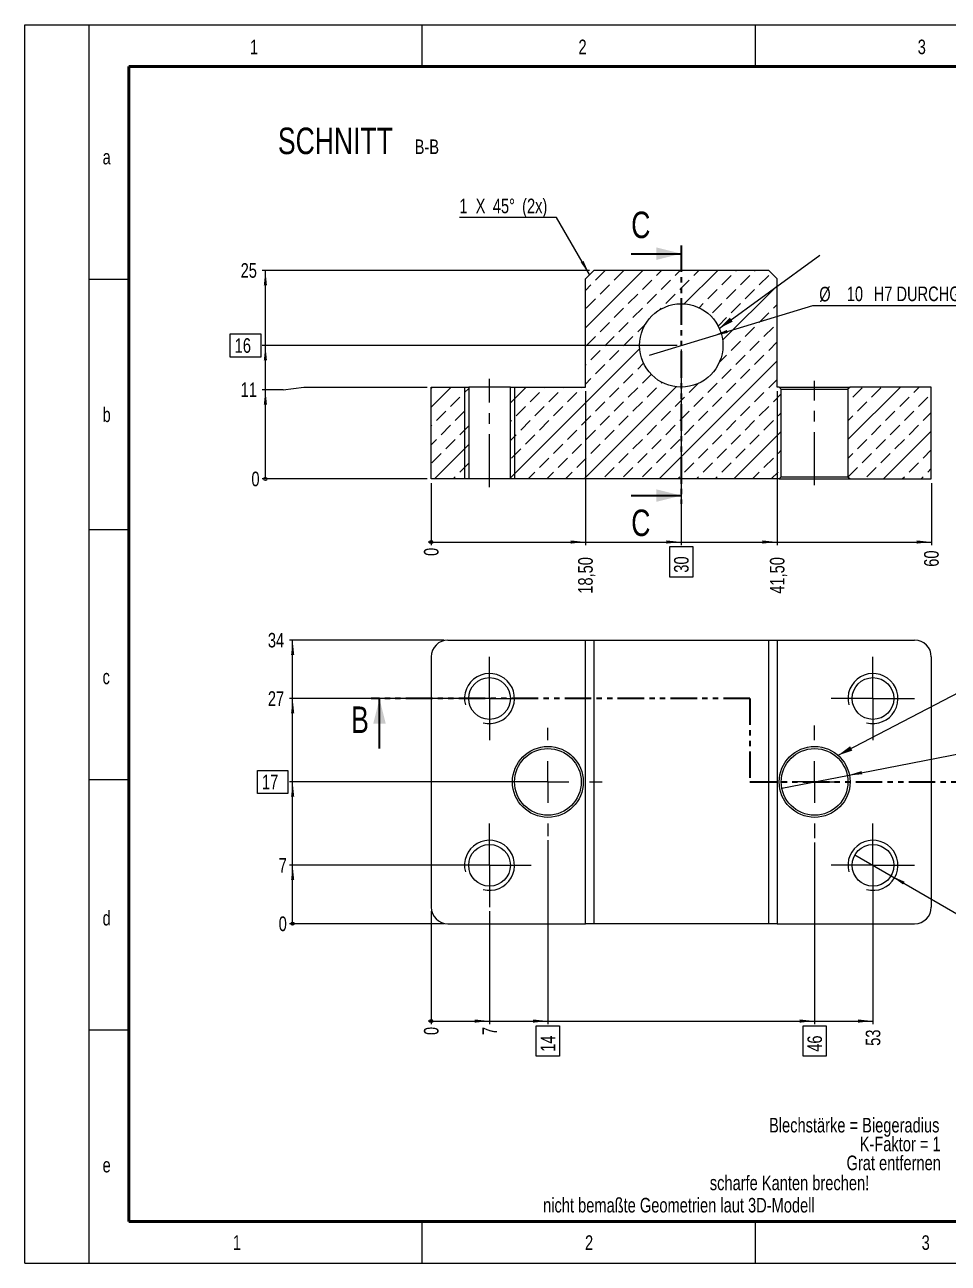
# Model space of a CAD drawing. Header units: millimetres. Extents: x 0 to 420, y 0 to 297.
# Drawn here: x 0 to 221.6, y 0 to 297 of the extents above; entities that cross this region are included whole.
import ezdxf

# ---------------------------------------------------------------- set-up
doc = ezdxf.new("R2010")
doc.units = ezdxf.units.MM
doc.linetypes.add('CENTERX2', pattern=[20.32, 12.7, -2.54, 2.54, -2.54])
doc.linetypes.add('PHANTOM', pattern=[12.7, 6.35, -1.27, 1.27, -1.27, 1.27, -1.27])
doc.styles.add('SLDTEXTSTYLE2', font='TXT', dxfattribs={"width": 0.75})
doc.styles.add('SLDTEXTSTYLE4', font='TXT', dxfattribs={"width": 0.666667})
doc.dimstyles.new('SLDDIMSTYLE0', dxfattribs={"dimtxt": 3.5, "dimasz": 0.254, "dimexe": 0, "dimexo": 0.0625, "dimgap": 0.875, "dimtad": 0, "dimtih": 1, "dimtoh": 1, "dimdec": 0, "dimlfac": 0.5, "dimrnd": 1e-09, "dimdsep": 46, "dimtxsty": 'SLDTEXTSTYLE2', "dimblk1": 'ORIGIN', "dimblk2": 'ORIGIN', "dimsah": 1, "dimcen": 0.09, "dimadec": 0, "dimazin": 2, "dimtfac": 1, "dimtdec": 3, "dimtofl": 0, "dimtmove": 0, "dimatfit": 3, "dimldrblk": 'ORIGIN', "dimfxl": 1, "dimfrac": 2, "dimtolj": 1, "dimtzin": 12, "dimarcsym": 0})
doc.dimstyles.new('SLDDIMSTYLE1', dxfattribs={"dimtxt": 3.5, "dimasz": 3.556, "dimexe": 0, "dimexo": 0.0625, "dimgap": 0.875, "dimtad": 0, "dimtih": 1, "dimtoh": 1, "dimlfac": 0.5, "dimrnd": 1e-09, "dimzin": 12, "dimdsep": 46, "dimtxsty": 'SLDTEXTSTYLE2', "dimsah": 1, "dimcen": 0.09, "dimadec": 0, "dimazin": 3, "dimtfac": 1, "dimtdec": 3, "dimtofl": 0, "dimtmove": 0, "dimatfit": 3, "dimfxl": 1, "dimfrac": 2, "dimtolj": 1, "dimtzin": 12, "dimarcsym": 0})
doc.dimstyles.new('SLDDIMSTYLE2', dxfattribs={"dimtxt": 3.5, "dimasz": 3.556, "dimexe": 0, "dimexo": 0.0625, "dimgap": -0.875, "dimtad": 0, "dimtih": 1, "dimtoh": 1, "dimlfac": 0.5, "dimrnd": 1e-09, "dimzin": 12, "dimdsep": 46, "dimtxsty": 'SLDTEXTSTYLE2', "dimsah": 1, "dimcen": 0.09, "dimadec": 0, "dimazin": 3, "dimtfac": 1, "dimtdec": 3, "dimtofl": 0, "dimtmove": 0, "dimatfit": 3, "dimfxl": 1, "dimfrac": 2, "dimtolj": 1, "dimarcsym": 0})
doc.dimstyles.new('SLDDIMSTYLE3', dxfattribs={"dimtxt": 3.5, "dimasz": 3.556, "dimexe": 0, "dimexo": 0.0625, "dimgap": 0.875, "dimtad": 0, "dimtih": 1, "dimtoh": 1, "dimdec": 6, "dimlfac": 0.5, "dimrnd": 1e-09, "dimzin": 12, "dimdsep": 46, "dimtxsty": 'SLDTEXTSTYLE2', "dimblk1": 'NONE', "dimsah": 1, "dimcen": 0, "dimadec": 0, "dimazin": 3, "dimtfac": 1, "dimtdec": 3, "dimtmove": 0, "dimatfit": 3, "dimldrblk": 'NONE', "dimfxl": 1, "dimfrac": 2, "dimtolj": 1, "dimtzin": 12, "dimarcsym": 0})
doc.dimstyles.new('SLDDIMSTYLE5', dxfattribs={"dimtxt": 0.18, "dimasz": 3.556, "dimexe": 0, "dimexo": 0.0625, "dimgap": 0, "dimtad": 0, "dimtih": 1, "dimtoh": 1, "dimdec": 0, "dimrnd": 1e-09, "dimzin": 0, "dimdsep": 46, "dimtxsty": 'Standard', "dimsah": 1, "dimcen": 0.09, "dimadec": 0, "dimazin": 0, "dimtfac": 3.556, "dimtdec": 0, "dimtofl": 0, "dimtmove": 0, "dimatfit": 3, "dimfxl": 1, "dimfrac": 2, "dimtolj": 1, "dimtzin": 0, "dimarcsym": 0})
doc.dimstyles.new('SLDDIMSTYLE6', dxfattribs={"dimtxt": 3.5, "dimasz": 3.556, "dimexe": 0, "dimexo": 0.0625, "dimgap": 0.875, "dimtad": 0, "dimtih": 1, "dimtoh": 1, "dimdec": 6, "dimlfac": 0.5, "dimrnd": 1e-09, "dimzin": 12, "dimdsep": 46, "dimtxsty": 'SLDTEXTSTYLE2', "dimblk1": 'NONE', "dimsah": 1, "dimcen": 0, "dimadec": 0, "dimazin": 3, "dimtfac": 1, "dimtdec": 3, "dimtmove": 0, "dimatfit": 3, "dimldrblk": 'NONE', "dimfxl": 1, "dimfrac": 2, "dimtolj": 1, "dimarcsym": 0})
pattern_1 = [(45, (0, 0), (-8.98026, 8.98026), []), (45, (4.49, 0), (-8.98026, 8.98026), [3.175, -1.5875]), (45, (8.98, 0), (-8.98026, 8.98026), [3.175, -1.5875]), (45, (13.47, 0), (-8.98026, 8.98026), [3.175, -1.5875])]

# ---------------------------------------------------------------- blocks, each defined once
blk = doc.blocks.new('SW_NOTE_0_7')
at = {"color": 0, "linetype": 'Continuous', "lineweight": 0, "char_height": 3.5, "attachment_point": 3, "style": 'SLDTEXTSTYLE2'}
for s, insert in [('Blechstärke = Biegeradius', (56.77, 4.51)), ('K-Faktor = 1', (57.05, -0.01)), ('Grat entfernen', (57.12, -4.54))]:
    blk.add_mtext(s, dxfattribs=dict(at, insert=insert))
blk = doc.blocks.new('_Origin')
at = {"color": 0, "linetype": 'ByBlock', "lineweight": -2}
blk.add_line((0, 0), (-1, 0), dxfattribs=at)
blk.add_circle((0, 0), 0.5, dxfattribs=at)
blk = doc.blocks.new('_D')
at = {"color": 7, "linetype": 'Continuous', "lineweight": 0}
blk.add_line((97.52, 84.44), (97.52, 57.33), dxfattribs=at)
at = {"color": 7, "linetype": 'Continuous', "lineweight": 18, "xscale": 0.762, "yscale": 0.762}
blk.add_blockref('_Origin', (97.52, 58.09), dxfattribs=at)
at = {"color": 7, "linetype": 'Continuous', "lineweight": 18, "insert": (95.78, 54.74), "char_height": 3.5, "attachment_point": 1, "rotation": 90, "style": 'SLDTEXTSTYLE2'}
blk.add_mtext('0', dxfattribs=at)
blk = doc.blocks.new('_D_1')
at = {"color": 7, "linetype": 'Continuous', "lineweight": 0}
for p, q in [((111.52, 84.44), (111.52, 57.33)), ((97.52, 58.09), (111.52, 58.09))]:
    blk.add_line(p, q, dxfattribs=at)
at = {"color": 7, "linetype": 'Continuous', "lineweight": 18}
blk.add_solid([(111.52, 58.09), (107.96, 58.47), (107.96, 57.71)], dxfattribs=at)
at = {"color": 7, "linetype": 'Continuous', "lineweight": 18, "insert": (109.78, 54.74), "char_height": 3.5, "attachment_point": 1, "rotation": 90, "style": 'SLDTEXTSTYLE2'}
blk.add_mtext('7', dxfattribs=at)
blk = doc.blocks.new('_D_2')
at = {"color": 7, "linetype": 'Continuous', "lineweight": 0}
for p, q in [((125.52, 101.44), (125.52, 57.33)), ((111.52, 58.09), (125.52, 58.09)), ((122.74, 49.67), (122.74, 56.97)), ((122.74, 56.97), (128.3, 56.97)), ((128.3, 56.97), (128.3, 49.67)), ((128.3, 49.67), (122.74, 49.67))]:
    blk.add_line(p, q, dxfattribs=at)
at = {"color": 7, "linetype": 'Continuous', "lineweight": 18}
blk.add_solid([(125.52, 58.09), (121.96, 58.47), (121.96, 57.71)], dxfattribs=at)
at = {"color": 7, "linetype": 'Continuous', "lineweight": 18, "insert": (123.78, 50.73), "char_height": 3.5, "attachment_point": 1, "rotation": 90, "style": 'SLDTEXTSTYLE2'}
blk.add_mtext('14', dxfattribs=at)
blk = doc.blocks.new('_D_3')
at = {"color": 7, "linetype": 'Continuous', "lineweight": 0}
for p, q in [((189.52, 100.94), (189.52, 57.33)), ((125.52, 58.09), (189.52, 58.09)), ((186.74, 49.67), (186.74, 56.97)), ((186.74, 56.97), (192.3, 56.97)), ((192.3, 56.97), (192.3, 49.67)), ((192.3, 49.67), (186.74, 49.67))]:
    blk.add_line(p, q, dxfattribs=at)
at = {"color": 7, "linetype": 'Continuous', "lineweight": 18}
blk.add_solid([(189.52, 58.09), (185.96, 58.47), (185.96, 57.71)], dxfattribs=at)
at = {"color": 7, "linetype": 'Continuous', "lineweight": 18, "insert": (187.78, 50.73), "char_height": 3.5, "attachment_point": 1, "rotation": 90, "style": 'SLDTEXTSTYLE2'}
blk.add_mtext('46', dxfattribs=at)
blk = doc.blocks.new('_D_4')
at = {"color": 7, "linetype": 'Continuous', "lineweight": 0}
for p, q in [((203.52, 94.44), (203.52, 57.33)), ((189.52, 58.09), (203.52, 58.09))]:
    blk.add_line(p, q, dxfattribs=at)
at = {"color": 7, "linetype": 'Continuous', "lineweight": 18}
blk.add_solid([(203.52, 58.09), (199.96, 58.47), (199.96, 57.71)], dxfattribs=at)
at = {"color": 7, "linetype": 'Continuous', "lineweight": 18, "insert": (201.78, 52.16), "char_height": 3.5, "attachment_point": 1, "rotation": 90, "style": 'SLDTEXTSTYLE2'}
blk.add_mtext('53', dxfattribs=at)
blk = doc.blocks.new('_D_5')
at = {"color": 7, "linetype": 'Continuous', "lineweight": 0}
blk.add_line((100.52, 81.44), (63.52, 81.44), dxfattribs=at)
at = {"color": 7, "linetype": 'Continuous', "lineweight": 18, "xscale": 0.762, "yscale": 0.762}
blk.add_blockref('_Origin', (64.28, 81.44), dxfattribs=at)
at = {"color": 7, "linetype": 'Continuous', "lineweight": 18, "insert": (60.93, 83.17), "char_height": 3.5, "attachment_point": 1, "style": 'SLDTEXTSTYLE2'}
blk.add_mtext('0', dxfattribs=at)
blk = doc.blocks.new('_D_6')
at = {"color": 7, "linetype": 'Continuous', "lineweight": 0}
for p, q in [((110.52, 95.44), (63.52, 95.44)), ((64.28, 81.44), (64.28, 95.44))]:
    blk.add_line(p, q, dxfattribs=at)
at = {"color": 7, "linetype": 'Continuous', "lineweight": 18}
blk.add_solid([(64.28, 95.44), (63.9, 91.88), (64.66, 91.88)], dxfattribs=at)
at = {"color": 7, "linetype": 'Continuous', "lineweight": 18, "insert": (60.93, 97.17), "char_height": 3.5, "attachment_point": 1, "style": 'SLDTEXTSTYLE2'}
blk.add_mtext('7', dxfattribs=at)
blk = doc.blocks.new('_D_7')
at = {"color": 7, "linetype": 'Continuous', "lineweight": 0}
for p, q in [((55.86, 112.66), (55.86, 118.21)), ((55.86, 118.21), (63.16, 118.21)), ((63.16, 118.21), (63.16, 112.66)), ((124.52, 115.44), (63.52, 115.44)), ((64.28, 95.44), (64.28, 115.44)), ((63.16, 112.66), (55.86, 112.66))]:
    blk.add_line(p, q, dxfattribs=at)
at = {"color": 7, "linetype": 'Continuous', "lineweight": 18}
blk.add_solid([(64.28, 115.44), (63.9, 111.88), (64.66, 111.88)], dxfattribs=at)
at = {"color": 7, "linetype": 'Continuous', "lineweight": 18, "insert": (56.92, 117.17), "char_height": 3.5, "attachment_point": 1, "style": 'SLDTEXTSTYLE2'}
blk.add_mtext('17', dxfattribs=at)
blk = doc.blocks.new('_D_8')
at = {"color": 7, "linetype": 'Continuous', "lineweight": 0}
for p, q in [((110.52, 135.44), (63.52, 135.44)), ((64.28, 115.44), (64.28, 135.44))]:
    blk.add_line(p, q, dxfattribs=at)
at = {"color": 7, "linetype": 'Continuous', "lineweight": 18}
blk.add_solid([(64.28, 135.44), (63.9, 131.88), (64.66, 131.88)], dxfattribs=at)
at = {"color": 7, "linetype": 'Continuous', "lineweight": 18, "insert": (58.34, 137.17), "char_height": 3.5, "attachment_point": 1, "style": 'SLDTEXTSTYLE2'}
blk.add_mtext('27', dxfattribs=at)
blk = doc.blocks.new('_D_9')
at = {"color": 7, "linetype": 'Continuous', "lineweight": 0}
for p, q in [((100.52, 149.44), (63.52, 149.44)), ((64.28, 135.44), (64.28, 149.44))]:
    blk.add_line(p, q, dxfattribs=at)
at = {"color": 7, "linetype": 'Continuous', "lineweight": 18}
blk.add_solid([(64.28, 149.44), (63.9, 145.88), (64.66, 145.88)], dxfattribs=at)
at = {"color": 7, "linetype": 'Continuous', "lineweight": 18, "insert": (58.34, 151.17), "char_height": 3.5, "attachment_point": 1, "style": 'SLDTEXTSTYLE2'}
blk.add_mtext('34', dxfattribs=at)
blk = doc.blocks.new('_D_10')
at = {"color": 7, "linetype": 'Continuous', "lineweight": 0}
for p, q in [((199.19, 97.94), (207.85, 92.94)), ((207.85, 92.94), (227.77, 81.44)), ((227.77, 81.44), (294.33, 81.44))]:
    blk.add_line(p, q, dxfattribs=at)
at = {"color": 7, "linetype": 'Continuous', "lineweight": 18}
blk.add_solid([(207.85, 92.94), (210.74, 90.83), (211.12, 91.49)], dxfattribs=at)
at = {"color": 7, "linetype": 'Continuous', "lineweight": 18, "char_height": 3.5, "attachment_point": 1}
for s, insert, style in [('4 x', (229.46, 91.56), 'SLDTEXTSTYLE4'), ('%%c', (236.87, 91.5), 'SLDTEXTSTYLE2'), ('5 DURCHGANGSLOCH', (243.46, 91.56), 'SLDTEXTSTYLE2'), ('M6 - 6H DURCHGANGSLOCH', (229.35, 85.95), 'SLDTEXTSTYLE2')]:
    blk.add_mtext(s, dxfattribs=dict(at, insert=insert, style=style))
blk = doc.blocks.new('_None')
blk = doc.blocks.new('SW_SYMBOL_HOLE_SINK')
at = {"color": 0, "linetype": 'Continuous', "lineweight": 18}
for p, q in [((0, 875), (800, 75)), ((800, 75), (1600, 875))]:
    blk.add_line(p, q, dxfattribs=at)
blk = doc.blocks.new('_D_11')
at = {"color": 7, "linetype": 'Continuous', "lineweight": 0}
for p, q in [((197.37, 116.97), (240.34, 125.37)), ((240.34, 125.37), (295.78, 125.37)), ((181.67, 113.9), (197.37, 116.97))]:
    blk.add_line(p, q, dxfattribs=at)
at = {"color": 7, "linetype": 'Continuous', "lineweight": 18}
blk.add_solid([(197.37, 116.97), (200.93, 117.28), (200.79, 118.03)], dxfattribs=at)
at = {"color": 7, "linetype": 'Continuous', "lineweight": 18, "xscale": 0.0044707031, "yscale": 0.0044707031, "zscale": 0.0044707031}
for p in [(242.23, 131.46), (242.11, 125.85)]:
    blk.add_blockref('SW_SYMBOL_HOLE_SINK', p, dxfattribs=at)
at = {"color": 7, "linetype": 'Continuous', "lineweight": 18, "char_height": 3.5, "attachment_point": 1}
for s, insert, style in [('2 x', (241.92, 141.15), 'SLDTEXTSTYLE4'), ('%%c', (249.34, 141.1), 'SLDTEXTSTYLE2'), ('8H7 DURCH ALLES', (255.93, 141.15), 'SLDTEXTSTYLE2'), ('%%c', (251.68, 135.49), 'SLDTEXTSTYLE2'), ('8,50 X 90°, Oben', (258.27, 135.54), 'SLDTEXTSTYLE2'), ('%%c', (251.56, 129.88), 'SLDTEXTSTYLE2'), ('8,50 X 90°, Unten', (258.15, 129.93), 'SLDTEXTSTYLE2')]:
    blk.add_mtext(s, dxfattribs=dict(at, insert=insert, style=style))
blk = doc.blocks.new('SW_CENTERMARKSYMBOL_0')
at = {"color": 0, "linetype": 'Continuous', "lineweight": 18}
for p, q in [((0, 5), (0, 10)), ((0, 0), (0, 5)), ((-5, 0), (-10, 0)), ((0, 0), (-5, 0)), ((0, 0), (0, -5)), ((0, 0), (5, 0)), ((5, 0), (10, 0)), ((0, -5), (0, -10))]:
    blk.add_line(p, q, dxfattribs=at)
blk = doc.blocks.new('SW_CENTERMARKSYMBOL_1')
at = {"color": 0, "linetype": 'Continuous', "lineweight": 18}
for p, q in [((0, 5), (0, 10)), ((0, 0), (0, 5)), ((-5, 0), (-10, 0)), ((0, 0), (-5, 0)), ((0, 0), (0, -5)), ((0, 0), (5, 0)), ((5, 0), (10, 0)), ((0, -5), (0, -10))]:
    blk.add_line(p, q, dxfattribs=at)
blk = doc.blocks.new('SW_CENTERMARKSYMBOL_2')
at = {"color": 0, "linetype": 'Continuous', "lineweight": 18}
for p, q in [((0, 5), (0, 10)), ((0, 0), (0, 5)), ((-5, 0), (-10, 0)), ((0, 0), (-5, 0)), ((0, 0), (0, -5)), ((0, 0), (5, 0)), ((5, 0), (10, 0)), ((0, -5), (0, -10))]:
    blk.add_line(p, q, dxfattribs=at)
blk = doc.blocks.new('SW_CENTERMARKSYMBOL_3')
at = {"color": 0, "linetype": 'Continuous', "lineweight": 18}
for p, q in [((0, 5), (0, 10)), ((0, 0), (0, 5)), ((-5, 0), (-10, 0)), ((0, 0), (-5, 0)), ((0, 0), (0, -5)), ((0, 0), (5, 0)), ((5, 0), (10, 0)), ((0, -5), (0, -10))]:
    blk.add_line(p, q, dxfattribs=at)
blk = doc.blocks.new('SW_CENTERMARKSYMBOL_4')
at = {"color": 0, "linetype": 'Continuous', "lineweight": 18}
for p, q in [((0, 10), (0, 13)), ((0, 0), (0, 5)), ((-10, 0), (-13, 0)), ((0, 0), (-5, 0)), ((0, 0), (0, -5)), ((0, 0), (5, 0)), ((10, 0), (13, 0)), ((0, -10), (0, -13))]:
    blk.add_line(p, q, dxfattribs=at)
blk = doc.blocks.new('SW_CENTERMARKSYMBOL_5')
at = {"color": 0, "linetype": 'Continuous', "lineweight": 18}
for p, q in [((0, 10), (0, 13.5)), ((0, 0), (0, 5)), ((-10, 0), (-13.5, 0)), ((0, 0), (-5, 0)), ((0, 0), (0, -5)), ((0, 0), (5, 0)), ((10, 0), (13.5, 0)), ((0, -10), (0, -13.5))]:
    blk.add_line(p, q, dxfattribs=at)
blk = doc.blocks.new('_D_12')
at = {"color": 7, "linetype": 'Continuous', "lineweight": 0}
blk.add_line((96.52, 188.1), (56.97, 188.1), dxfattribs=at)
at = {"color": 7, "linetype": 'Continuous', "lineweight": 18, "xscale": 0.762, "yscale": 0.762}
blk.add_blockref('_Origin', (57.74, 188.1), dxfattribs=at)
at = {"color": 7, "linetype": 'Continuous', "lineweight": 18, "insert": (54.39, 189.83), "char_height": 3.5, "attachment_point": 1, "style": 'SLDTEXTSTYLE2'}
blk.add_mtext('0', dxfattribs=at)
blk = doc.blocks.new('_D_13')
at = {"color": 7, "linetype": 'Continuous', "lineweight": 0}
for p, q in [((61.97, 209.49), (56.97, 209.49)), ((57.74, 188.1), (57.74, 209.49)), ((61.97, 209.49), (66.97, 210.1)), ((66.97, 210.1), (96.52, 210.1))]:
    blk.add_line(p, q, dxfattribs=at)
at = {"color": 7, "linetype": 'Continuous', "lineweight": 18}
blk.add_solid([(57.74, 209.49), (57.36, 205.93), (58.12, 205.93)], dxfattribs=at)
at = {"color": 7, "linetype": 'Continuous', "lineweight": 18, "insert": (51.8, 211.22), "char_height": 3.5, "attachment_point": 1, "style": 'SLDTEXTSTYLE2'}
blk.add_mtext('11', dxfattribs=at)
blk = doc.blocks.new('_D_14')
at = {"color": 7, "linetype": 'Continuous', "lineweight": 0}
for p, q in [((49.31, 217.32), (49.31, 222.88)), ((49.31, 222.88), (56.62, 222.88)), ((56.62, 222.88), (56.62, 217.32)), ((156.52, 220.1), (56.97, 220.1)), ((57.74, 209.49), (57.74, 220.1)), ((56.62, 217.32), (49.31, 217.32))]:
    blk.add_line(p, q, dxfattribs=at)
at = {"color": 7, "linetype": 'Continuous', "lineweight": 18}
blk.add_solid([(57.74, 220.1), (57.36, 216.54), (58.12, 216.54)], dxfattribs=at)
at = {"color": 7, "linetype": 'Continuous', "lineweight": 18, "insert": (50.38, 221.83), "char_height": 3.5, "attachment_point": 1, "style": 'SLDTEXTSTYLE2'}
blk.add_mtext('16', dxfattribs=at)
blk = doc.blocks.new('_D_15')
at = {"color": 7, "linetype": 'Continuous', "lineweight": 0}
for p, q in [((135.52, 238.1), (56.97, 238.1)), ((57.74, 220.1), (57.74, 238.1))]:
    blk.add_line(p, q, dxfattribs=at)
at = {"color": 7, "linetype": 'Continuous', "lineweight": 18}
blk.add_solid([(57.74, 238.1), (57.36, 234.54), (58.12, 234.54)], dxfattribs=at)
at = {"color": 7, "linetype": 'Continuous', "lineweight": 18, "insert": (51.8, 239.83), "char_height": 3.5, "attachment_point": 1, "style": 'SLDTEXTSTYLE2'}
blk.add_mtext('25', dxfattribs=at)
blk = doc.blocks.new('_D_16')
at = {"color": 7, "linetype": 'Continuous', "lineweight": 0}
blk.add_line((97.52, 187.1), (97.52, 172.2), dxfattribs=at)
at = {"color": 7, "linetype": 'Continuous', "lineweight": 18, "xscale": 0.762, "yscale": 0.762}
blk.add_blockref('_Origin', (97.52, 172.96), dxfattribs=at)
at = {"color": 7, "linetype": 'Continuous', "lineweight": 18, "insert": (95.78, 169.62), "char_height": 3.5, "attachment_point": 1, "rotation": 90, "style": 'SLDTEXTSTYLE2'}
blk.add_mtext('0', dxfattribs=at)
blk = doc.blocks.new('_D_17')
at = {"color": 7, "linetype": 'Continuous', "lineweight": 0}
for p, q in [((134.52, 209.1), (134.52, 172.2)), ((97.52, 172.96), (134.52, 172.96))]:
    blk.add_line(p, q, dxfattribs=at)
at = {"color": 7, "linetype": 'Continuous', "lineweight": 18}
blk.add_solid([(134.52, 172.96), (130.96, 173.34), (130.96, 172.58)], dxfattribs=at)
at = {"color": 7, "linetype": 'Continuous', "lineweight": 18, "insert": (132.78, 160.56), "char_height": 3.5, "attachment_point": 1, "rotation": 90, "style": 'SLDTEXTSTYLE2'}
blk.add_mtext('18,50', dxfattribs=at)
blk = doc.blocks.new('_D_18')
at = {"color": 7, "linetype": 'Continuous', "lineweight": 0}
for p, q in [((157.52, 219.1), (157.52, 172.2)), ((134.52, 172.96), (157.52, 172.96)), ((154.74, 164.54), (154.74, 171.85)), ((154.74, 171.85), (160.3, 171.85)), ((160.3, 171.85), (160.3, 164.54)), ((160.3, 164.54), (154.74, 164.54))]:
    blk.add_line(p, q, dxfattribs=at)
at = {"color": 7, "linetype": 'Continuous', "lineweight": 18}
blk.add_solid([(157.52, 172.96), (153.96, 173.34), (153.96, 172.58)], dxfattribs=at)
at = {"color": 7, "linetype": 'Continuous', "lineweight": 18, "insert": (155.78, 165.61), "char_height": 3.5, "attachment_point": 1, "rotation": 90, "style": 'SLDTEXTSTYLE2'}
blk.add_mtext('30', dxfattribs=at)
blk = doc.blocks.new('_D_19')
at = {"color": 7, "linetype": 'Continuous', "lineweight": 0}
for p, q in [((180.52, 209.1), (180.52, 172.2)), ((157.52, 172.96), (180.52, 172.96))]:
    blk.add_line(p, q, dxfattribs=at)
at = {"color": 7, "linetype": 'Continuous', "lineweight": 18}
blk.add_solid([(180.52, 172.96), (176.96, 173.34), (176.96, 172.58)], dxfattribs=at)
at = {"color": 7, "linetype": 'Continuous', "lineweight": 18, "insert": (178.78, 160.56), "char_height": 3.5, "attachment_point": 1, "rotation": 90, "style": 'SLDTEXTSTYLE2'}
blk.add_mtext('41,50', dxfattribs=at)
blk = doc.blocks.new('_D_20')
at = {"color": 7, "linetype": 'Continuous', "lineweight": 0}
for p, q in [((217.52, 187.1), (217.52, 172.2)), ((180.52, 172.96), (217.52, 172.96))]:
    blk.add_line(p, q, dxfattribs=at)
at = {"color": 7, "linetype": 'Continuous', "lineweight": 18}
blk.add_solid([(217.52, 172.96), (213.96, 173.34), (213.96, 172.58)], dxfattribs=at)
at = {"color": 7, "linetype": 'Continuous', "lineweight": 18, "insert": (215.78, 167.03), "char_height": 3.5, "attachment_point": 1, "rotation": 90, "style": 'SLDTEXTSTYLE2'}
blk.add_mtext('60', dxfattribs=at)
blk = doc.blocks.new('_D_21')
at = {"color": 7, "linetype": 'Continuous', "lineweight": 0}
for p, q in [((165.17, 222.42), (189.05, 229.65)), ((189.05, 229.65), (257.63, 229.65)), ((149.86, 217.78), (165.17, 222.42))]:
    blk.add_line(p, q, dxfattribs=at)
at = {"color": 7, "linetype": 'Continuous', "lineweight": 18}
blk.add_solid([(165.17, 222.42), (168.69, 223.09), (168.47, 223.82)], dxfattribs=at)
at = {"color": 7, "linetype": 'Continuous', "lineweight": 18, "char_height": 3.5, "attachment_point": 1, "style": 'SLDTEXTSTYLE2'}
for s, insert in [('%%c', (190.63, 234.16)), ('10', (197.23, 234.22)), ('H7 DURCHGANGSLOCH', (203.69, 234.22))]:
    blk.add_mtext(s, dxfattribs=dict(at, insert=insert))
blk = doc.blocks.new('SW_CHAMFER_DIMENSION_0')
at = {"color": 0, "linetype": 'Continuous', "lineweight": 0}
for p, q in [((23.32, 0), (0, 0)), ((31.23, -13.69), (23.32, 0))]:
    blk.add_line(p, q, dxfattribs=at)
at = {"color": 0, "linetype": 'Continuous', "lineweight": 18}
blk.add_solid([(31.23, -13.69), (29.78, -10.42), (29.12, -10.8)], dxfattribs=at)
at = {"color": 0, "linetype": 'Continuous', "lineweight": 18, "char_height": 3.5, "attachment_point": 1, "style": 'SLDTEXTSTYLE2'}
for s, insert in [('1', (0, 4.51)), ('X', (3.9, 4.51)), ('45°', (8.02, 4.51)), ('(2x)', (15.05, 4.51))]:
    blk.add_mtext(s, dxfattribs=dict(at, insert=insert))
blk = doc.blocks.new('SW_NOTE_0_8')
at = {"color": 0, "linetype": 'Continuous', "lineweight": 0, "attachment_point": 2, "style": 'SLDTEXTSTYLE2'}
for s, insert, char_height in [('SCHNITT', (16.07, 8.19), 6.35), ('B-B', (38.01, 5.35), 3.5)]:
    blk.add_mtext(s, dxfattribs=dict(at, insert=insert, char_height=char_height))

msp = doc.modelspace()

# ---------------------------------------------------------------- hatches: boundary and pattern name
at = {"linetype": 'Continuous', "lineweight": 18}
h = msp.add_hatch(dxfattribs=at)
h.set_pattern_fill('DIN 201 Leichtmetall und Aluminiumlegierung', style=0, pattern_type=2)
h.set_pattern_definition(pattern_1)
h.paths.add_polyline_path([(116.517004, 188.1008336), (181.017004, 188.1008336), (181.517004, 188.6008336), (181.517004, 209.6008336), (181.017004, 210.1008336), (180.517004, 210.1008336), (180.517004, 236.1008336), (178.517004, 238.1008336), (136.517004, 238.1008336), (134.517004, 236.1008336), (134.517004, 210.1008336), (116.517004, 210.1008336)], flags=0)
edge = h.paths.add_edge_path(flags=0)
edge.add_arc((157.517004, 220.1008336), 10, 0, 360)
h = msp.add_hatch(dxfattribs=at)
h.set_pattern_fill('DIN 201 Leichtmetall und Aluminiumlegierung', style=0, pattern_type=2)
h.set_pattern_definition(pattern_1)
h.paths.add_polyline_path([(97.517004, 210.1008336), (97.517004, 188.1008336), (106.517004, 188.1008336), (106.517004, 210.1008336)], flags=0)
h = msp.add_hatch(dxfattribs=at)
h.set_pattern_fill('DIN 201 Leichtmetall und Aluminiumlegierung', style=0, pattern_type=2)
h.set_pattern_definition(pattern_1)
h.paths.add_polyline_path([(198.017004, 188.1008336), (217.517004, 188.1008336), (217.517004, 210.1008336), (198.017004, 210.1008336), (197.517004, 209.6008336), (197.517004, 188.6008336)], flags=0)

# ---------------------------------------------------------------- linework, layer by layer
at = {"color": 7, "linetype": 'Continuous', "lineweight": 25}
for p, q in [((0.0039786, 0.02368), (0.0039786, 296.9917057)), ((0.0039786, 296.9917057), (419.9752214, 296.9917057)), ((136.517004, 238.1008336), (134.517004, 236.1008336)), ((178.517004, 238.1008336), (136.517004, 238.1008336)), ((178.517004, 238.1008336), (180.517004, 236.1008336)), ((15.3384379, 235.9917057), (25.0039786, 235.9917057)), ((134.517004, 210.1008336), (134.517004, 236.1008336)), ((180.517004, 210.1008336), (180.517004, 236.1008336)), ((97.517004, 210.1008336), (106.517004, 210.1008336)), ((97.517004, 188.1008336), (97.517004, 210.1008336)), ((106.517004, 210.1008336), (106.517004, 188.1008336)), ((116.517004, 210.1008336), (106.517004, 210.1008336)), ((116.517004, 188.1008336), (116.517004, 210.1008336)), ((116.517004, 210.1008336), (134.517004, 210.1008336)), ((181.017004, 210.1008336), (180.517004, 210.1008336)), ((181.517004, 209.6008336), (181.017004, 210.1008336)), ((181.017004, 210.1008336), (198.017004, 210.1008336)), ((181.517004, 188.6008336), (181.517004, 209.6008336)), ((181.517004, 209.6008336), (197.517004, 209.6008336)), ((198.017004, 210.1008336), (197.517004, 209.6008336)), ((197.517004, 209.6008336), (197.517004, 188.6008336)), ((217.517004, 210.1008336), (198.017004, 210.1008336)), ((217.517004, 188.1008336), (217.517004, 210.1008336)), ((106.517004, 188.1008336), (97.517004, 188.1008336)), ((116.517004, 188.1008336), (106.517004, 188.1008336)), ((181.017004, 188.1008336), (116.517004, 188.1008336)), ((181.017004, 188.1008336), (181.517004, 188.6008336)), ((181.017004, 188.1008336), (198.017004, 188.1008336)), ((181.517004, 188.6008336), (197.517004, 188.6008336)), ((197.517004, 188.6008336), (198.017004, 188.1008336)), ((198.017004, 188.1008336), (217.517004, 188.1008336)), ((15.3384379, 175.9917057), (25.0039786, 175.9917057)), ((101.517004, 149.4368183), (134.517004, 149.4368183)), ((134.517004, 81.4368183), (134.517004, 149.4368183)), ((134.517004, 149.4368183), (136.517004, 149.4368183)), ((136.517004, 149.4368183), (136.517004, 81.4368183)), ((136.517004, 149.4368183), (178.517004, 149.4368183)), ((178.517004, 81.4368183), (178.517004, 149.4368183)), ((178.517004, 149.4368183), (180.517004, 149.4368183)), ((180.517004, 149.4368183), (180.517004, 81.4368183)), ((180.517004, 149.4368183), (213.517004, 149.4368183)), ((97.517004, 145.4368183), (97.517004, 85.4368183)), ((217.517004, 145.4368183), (217.517004, 85.4368183)), ((15.3384379, 115.9917057), (25.0039786, 115.9917057)), ((101.517004, 81.4368183), (134.517004, 81.4368183)), ((136.517004, 81.4368183), (134.517004, 81.4368183)), ((178.517004, 81.4368183), (136.517004, 81.4368183)), ((180.517004, 81.4368183), (178.517004, 81.4368183)), ((180.517004, 81.4368183), (213.517004, 81.4368183)), ((15.3384379, 55.9917057), (25.0039786, 55.9917057)), ((0.0039786, 0.02368), (419.9752214, 0.02368))]:
    msp.add_line(p, q, dxfattribs=at)
at = {"color": 7, "linetype": 'Continuous', "lineweight": 18}
for p, q in [((15.3384379, 296.9917057), (15.3384379, 0.02368)), ((95.3002623, 296.9917057), (95.3002623, 286.9917057)), ((175.2620866, 296.9917057), (175.2620866, 286.9917057)), ((105.517004, 210.1008336), (105.517004, 188.1008336)), ((117.517004, 210.1008336), (117.517004, 188.1008336)), ((95.3002623, 10.02368), (95.3002623, 0.02368)), ((175.2620866, 10.02368), (175.2620866, 0.02368))]:
    msp.add_line(p, q, dxfattribs=at)
at = {"color": 7, "linetype": 'Continuous', "lineweight": 50}
for p, q in [((25.0039786, 10.02368), (25.0039786, 286.9917057)), ((25.0039786, 286.9917057), (409.9752214, 286.9917057)), ((25.0039786, 10.02368), (409.9752214, 10.02368))]:
    msp.add_line(p, q, dxfattribs=at)
at = {"color": 7, "linetype": 'PHANTOM', "lineweight": 35}
for p, q in [((157.517004, 244.1008336), (157.517004, 182.1008336)), ((174.0043396, 135.4368183), (83.117004, 135.4368183)), ((174.0043396, 135.4368183), (174.0043396, 115.4368183)), ((174.0043396, 115.4368183), (239.2335833, 115.4368183))]:
    msp.add_line(p, q, dxfattribs=at)
at = {"color": 7, "linetype": 'Continuous', "lineweight": 35}
for p, q in [((145.517004, 242.1008336), (157.517004, 242.1008336)), ((145.517004, 184.1008336), (157.517004, 184.1008336)), ((85.117004, 123.4368183), (85.117004, 135.4368183))]:
    msp.add_line(p, q, dxfattribs=at)
at = {"color": 7, "linetype": 'CENTERX2', "lineweight": 18}
for p, q in [((111.517004, 186.1008336), (111.517004, 212.1008336)), ((189.517004, 186.6008336), (189.517004, 211.6008336))]:
    msp.add_line(p, q, dxfattribs=at)
at = {"color": 7, "linetype": 'Continuous', "lineweight": 25}
for centre, radius in [((157.517004, 220.1008336), 10), ((111.517004, 135.4368183), 5), ((203.517004, 135.4368183), 5), ((125.517004, 115.4368183), 8.5), ((125.517004, 115.4368183), 8), ((189.517004, 115.4368183), 8.5), ((189.517004, 115.4368183), 8), ((111.517004, 95.4368183), 5), ((203.517004, 95.4368183), 5)]:
    msp.add_circle(centre, radius, dxfattribs=at)
for centre, start, end in [((101.517004, 145.4368183), 90, 180), ((213.517004, 145.4368183), 0, 90), ((101.517004, 85.4368183), 180, 270), ((213.517004, 85.4368183), 270, 0)]:
    msp.add_arc(centre, 4, start, end, dxfattribs=at)
at = {"color": 7, "linetype": 'Continuous', "lineweight": 18}
for centre in [(111.517004, 135.4368183), (203.517004, 135.4368183), (111.517004, 95.4368183), (203.517004, 95.4368183)]:
    msp.add_arc(centre, 6, 255, 195, dxfattribs=at)
at = {"color": 7, "linetype": 'Continuous', "lineweight": 35}
for points in [[(157.517004, 242.1008336), (151.517004, 243.6008336), (151.517004, 240.6008336)], [(157.517004, 184.1008336), (151.517004, 185.6008336), (151.517004, 182.6008336)], [(85.117004, 135.4368183), (83.617004, 129.4368183), (86.617004, 129.4368183)]]:
    msp.add_solid(points, dxfattribs=at)

# ---------------------------------------------------------------- block references
at = {"color": 7, "linetype": 'Continuous', "lineweight": 0}
for name, p in [('SW_NOTE_0_8', (58.4671575, 264.1337493)), ('SW_CENTERMARKSYMBOL_0', (111.517004, 135.4368183)), ('SW_CENTERMARKSYMBOL_1', (203.517004, 135.4368183)), ('SW_CENTERMARKSYMBOL_4', (125.517004, 115.4368183)), ('SW_CENTERMARKSYMBOL_5', (189.517004, 115.4368183)), ('SW_CENTERMARKSYMBOL_2', (111.517004, 95.4368183)), ('SW_CENTERMARKSYMBOL_3', (203.517004, 95.4368183)), ('SW_NOTE_0_7', (162.6897718, 30.3741886))]:
    msp.add_blockref(name, p, dxfattribs=at)
at = {"color": 7, "linetype": 'Continuous', "lineweight": 18}
msp.add_blockref('SW_CHAMFER_DIMENSION_0', (104.288827, 250.791941), dxfattribs=at)

# ---------------------------------------------------------------- texts
at = {"color": 7, "linetype": 'Continuous', "lineweight": 0, "char_height": 3.5, "attachment_point": 1, "style": 'SLDTEXTSTYLE2'}
for s, insert in [('1', (54.0453823, 293.4361381)), ('2', (132.859206, 293.4361381)), ('3', (214.2560347, 293.4361381)), ('a', (18.6785884, 267.0172048)), ('b', (18.6785884, 205.2312638)), ('c', (18.6785884, 142.3738903)), ('d', (18.6785884, 84.5165351)), ('e', (18.6785884, 25.3073576)), ('scharfe Kanten brechen!', (164.3659534, 21.036044)), ('nicht bemaßte Geometrien laut 3D-Modell', (124.3735985, 15.6925872)), ('1', (49.9255953, 6.7220826)), ('2', (134.4227104, 6.7220826)), ('3', (215.1942891, 6.7220826))]:
    msp.add_mtext(s, dxfattribs=dict(at, insert=insert))
at = {"color": 7, "linetype": 'Continuous', "char_height": 6.35, "attachment_point": 1, "style": 'SLDTEXTSTYLE2'}
for s, insert in [('C', (145.517004, 252.1871565)), ('C', (145.517004, 180.742088)), ('B', (78.314299, 133.5231412))]:
    msp.add_mtext(s, dxfattribs=dict(at, insert=insert))

# ---------------------------------------------------------------- dimensions: what is measured, and where the dimension line sits
at = {"color": 7, "linetype": 'Continuous', "lineweight": 18}
for feature_location, offset, dtype, origin, dimstyle, picture, middle in [((136.517004, 238.1008336), (-79.5420802, 0), 0, (97.517004, 188.1008336), 'SLDDIMSTYLE1', '_D_15', (54.3888125, 238.1008336)), ((157.517004, 220.1008336), (-100.5420802, 0), 0, (97.517004, 188.1008336), 'SLDDIMSTYLE2', '_D_14', (52.9669375, 220.1008336)), ((157.517004, 220.1008336), (0, -47.8991152), 1, (97.517004, 188.1008336), 'SLDDIMSTYLE2', '_D_18', (157.517004, 168.1937321)), ((97.517004, 210.1008336), (-40.5420802, -0.6118125), 0, (97.517004, 188.1008336), 'SLDDIMSTYLE1', '_D_13', (54.3888125, 209.4890211)), ((134.517004, 210.1008336), (0, -37.8991152), 1, (97.517004, 188.1008336), 'SLDDIMSTYLE1', '_D_17', (134.517004, 166.3829681)), ((180.517004, 210.1008336), (0, -37.8991152), 1, (97.517004, 188.1008336), 'SLDDIMSTYLE1', '_D_19', (180.517004, 166.3829681)), ((97.5170039526, 188.1008335778), (-40.5420802144, 0), 0, (97.5170039526, 188.1008335778), 'SLDDIMSTYLE0', '_D_12', (55.6818681415, 188.1008335778)), ((97.5170039526, 188.1008335778), (0, -15.8991152076), 1, (97.5170039526, 188.1008335778), 'SLDDIMSTYLE0', '_D_16', (97.5170039526, 170.9086627735)), ((217.517004, 188.1008336), (0, -15.8991152), 1, (97.517004, 188.1008336), 'SLDDIMSTYLE1', '_D_20', (217.517004, 169.6156072)), ((101.517004, 149.4368183), (-38, 0), 0, (101.517004, 81.4368183), 'SLDDIMSTYLE1', '_D_9', (60.9308928, 149.4368183)), ((111.517004, 135.4368183), (-48, 0), 0, (101.517004, 81.4368183), 'SLDDIMSTYLE1', '_D_8', (60.9308928, 135.4368183)), ((125.517004, 115.4368183), (-62, 0), 0, (101.517004, 81.4368183), 'SLDDIMSTYLE2', '_D_7', (59.5090177, 115.4368183)), ((125.517004, 102.4368183), (0, -45.1089059), 1, (97.517004, 85.4368183), 'SLDDIMSTYLE2', '_D_2', (125.517004, 53.3199261)), ((189.517004, 101.9368183), (0, -44.6089059), 1, (97.517004, 85.4368183), 'SLDDIMSTYLE2', '_D_3', (189.517004, 53.3199261)), ((111.517004, 95.4368183), (-48, 0), 0, (101.517004, 81.4368183), 'SLDDIMSTYLE1', '_D_6', (62.2239484, 95.4368183)), ((203.517004, 95.4368183), (0, -38.1089059), 1, (97.517004, 85.4368183), 'SLDDIMSTYLE1', '_D_4', (203.517004, 54.7418012)), ((101.5170039526, 81.4368182527), (-38, 0), 0, (101.5170039526, 81.4368182527), 'SLDDIMSTYLE0', '_D_5', (62.2239483558, 81.4368182527)), ((97.5170039526, 85.4368182527), (0, -28.1089058984), 1, (97.5170039526, 85.4368182527), 'SLDDIMSTYLE0', '_D', (97.5170039526, 56.0348567575)), ((111.517004, 85.4368183), (0, -28.1089059), 1, (97.517004, 85.4368183), 'SLDDIMSTYLE1', '_D_1', (111.517004, 56.0348568))]:
    dim = msp.add_ordinate_dim(feature_location=feature_location, offset=offset, dtype=dtype, origin=origin, dimstyle=dimstyle, dxfattribs=at)
    dim.commit()
    dim.dimension.update_dxf_attribs({"geometry": picture, "text_midpoint": middle})
for p1, p2, text, dimstyle, picture, middle in [((149.8605931, 217.781486), (165.1734148, 222.4201812), '<> DURCHGANGSLOCH\\P', 'SLDDIMSTYLE6', '_D_21', (224.1348644, 232.4571554)), ((181.665511, 113.902524), (197.3684969, 116.9711125), '2 x <>H7 DURCH ALLES\\P{\\fGDT;w}%%c 8.50 X 90°, Oben\\P{\\fGDT;w}%%c 8.50 X 90°, Unten', 'SLDDIMSTYLE3', '_D_11', (268.8533004, 133.7820848)), ((199.1868769, 97.9368183), (207.847131, 92.9368183), '4 x <> DURCHGANGSLOCH\\PM6 - 6H DURCHGANGSLOCH\\P', 'SLDDIMSTYLE3', '_D_10', (261.8400228, 87.0198047))]:
    dim = msp.add_diameter_dim_2p(p1=p1, p2=p2, text=text, dimstyle=dimstyle, dxfattribs=at)
    dim.commit()
    dim.dimension.update_dxf_attribs({"geometry": picture, "text_midpoint": middle, "dimtype": 163})

# ---------------------------------------------------------------- leaders
for points in [[(166.6453953, 224.1840274), (190.7827501, 241.7574828)], [(195.1365101, 121.8142119), (242.3864907, 146.4183666)]]:
    msp.add_leader(points, dimstyle='SLDDIMSTYLE5', dxfattribs=at)

doc.saveas('drawing.dxf')
